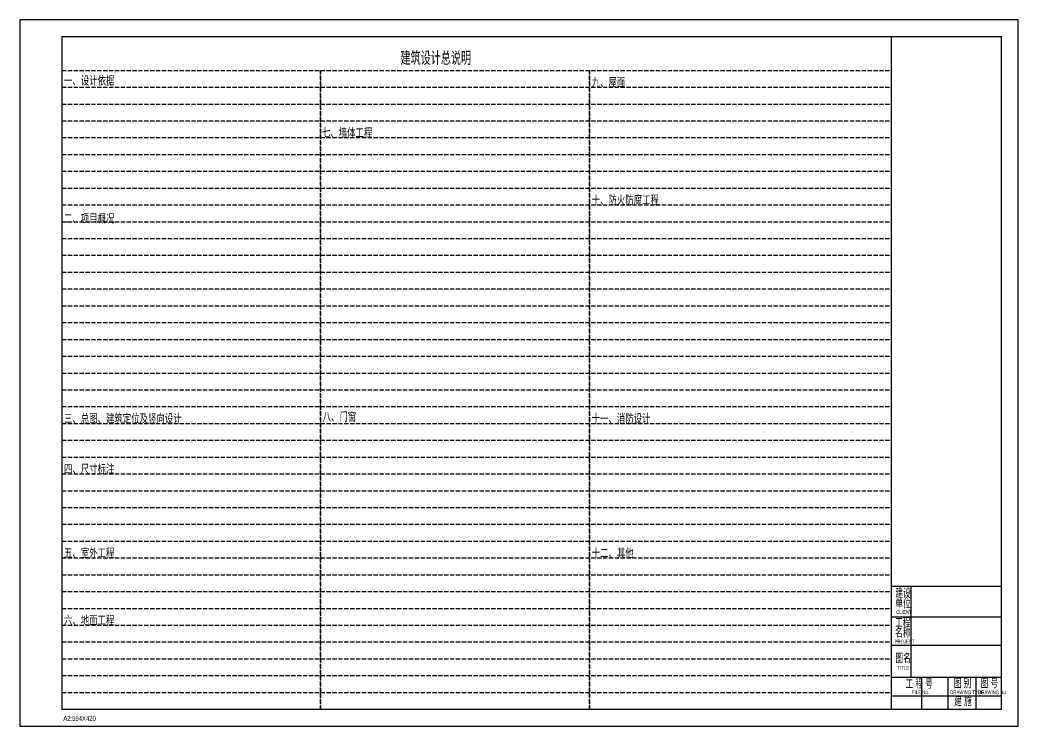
# Model space of a CAD drawing. Extents: x 41036 to 136639, y -66137 to 114692.
# Drawn here: x 41036 to 100436, y 72692 to 114692 of the extents above; entities that cross this region are included whole.
import ezdxf

# ---------------------------------------------------------------- set-up
doc = ezdxf.new("R2010")
doc.units = 0
doc.header["$LTSCALE"] = 1000
doc.header["$MEASUREMENT"] = 0
doc.linetypes.add('DASH', pattern=[0.35, 0.25, -0.1])
for name, color, linetype in [('PUB_HATCH', 8, 'Continuous'), ('PUB_TEXT', 7, 'Continuous'), ('图框(修改)', 2, 'Continuous'), ('图框(锁住)', 7, 'Continuous')]:
    doc.layers.add(name, color=color, linetype=linetype)
doc.layers.add('出图隐藏', color=7, linetype='Continuous', plot=False)
doc.styles.get("Standard").update_dxf_attribs({"font": 'gbenor.shx', "bigfont": 'gbcbig.shx'})
doc.styles.add('天和', font='天和字符.shx', dxfattribs={"width": 0.7, "bigfont": '天和汉字.shx'})
doc.styles.add('天和黑体', font='天和字符.shx', dxfattribs={"width": 0.7, "bigfont": '天和黑体.shx'})

# ---------------------------------------------------------------- blocks, each defined once
blk = doc.blocks.new('FDTERTER')
at = {"layer": '出图隐藏', "linetype": 'Continuous'}
blk.add_line((53642, 2888), (53642, 988), dxfattribs=at)
at = {"layer": '图框(锁住)', "color": 3, "linetype": 'Continuous'}
for p, q in [((59385, 41988), (-15, 41988)), ((-15, 41988), (-15, -12)), ((59385, -12), (59385, 41988)), ((53001, 8311), (53001, 2888)), ((51836, 6488), (58385, 6488)), ((51836, 4788), (58385, 4788)), ((55203, 2888), (55203, 988)), ((56864, 2888), (56864, 988)), ((51836, 1788), (58385, 1788)), ((51836, 988), (58385, 988)), ((-15, -12), (59385, -12))]:
    blk.add_line(p, q, dxfattribs=at)
at = {"layer": '图框(锁住)', "linetype": 'Continuous'}
for p, q in [((51836, 40988), (51836, 988)), ((51836, 8311), (58385, 8311)), ((51836, 2888), (58385, 2888))]:
    blk.add_line(p, q, dxfattribs=at)
at = {"layer": '图框(锁住)', "linetype": 'Continuous', "const_width": 80}
blk.add_lwpolyline([(58385, 39888), (58385, 40988), (2485, 40988), (2485, 988), (58385, 988)], close=True, dxfattribs=at)
at = {"layer": '图框(锁住)', "linetype": 'Continuous', "const_width": 35}
blk.add_lwpolyline([(51836, 988), (51836, 40988)], dxfattribs=at)
at = {"layer": '图框(修改)', "linetype": 'Continuous', "style": '天和', "width": 0.7}
blk.add_text('建 施', height=500, dxfattribs=at).set_placement((55582, 1179))
at = {"layer": '图框(锁住)', "color": 3, "linetype": 'Continuous', "width": 0.7}
for s, height, style, p in [('建设', 500, '天和', (52084, 7607)), ('单位', 500, '天和', (52084, 6980)), ('CLIENT', 220, '天和黑体', (52136, 6660)), ('工程', 500, '天和', (52070, 5859)), ('名称', 500, '天和', (52070, 5245)), ('PROJECT', 220, '天和黑体', (52036, 4901)), ('图名', 500, '天和', (52090, 3741)), ('TITLE', 220, '天和黑体', (52204, 3341)), ('工 程 号', 500, '天和', (52686, 2211)), ('图 别', 500, '天和', (55563, 2238)), ('图 号', 500, '天和', (57159, 2238)), ('FILE No.', 220, '天和黑体', (53068, 1883)), ('DRAWING TYPE', 220, '天和黑体', (55351, 1883)), ('DRAWING No.', 220, '天和黑体', (57016, 1883)), ('A2:594X420', 300, '天和', (2567, 292))]:
    blk.add_text(s, height=height, dxfattribs=dict(at, style=style)).set_placement(p)

msp = doc.modelspace()

# ---------------------------------------------------------------- linework, layer by layer
msp.add_line((43536.5, 72692.3), (91916.4, 72692.3))
at = {"layer": 'PUB_HATCH', "color": 250, "linetype": 'DASH'}
for p, q in [((43536.5, 111692.3), (92887.4, 111692.3)), ((58924, 111692.3), (58924, 73692.3)), ((58924, 73692.3), (58924, 111692.3)), ((74939.5, 111692.3), (74939.5, 73692.3)), ((74939.5, 73692.3), (74939.5, 111692.3)), ((43536.5, 110692.3), (92887.4, 110692.3)), ((43536.5, 109692.3), (92887.4, 109692.3)), ((43536.5, 108692.3), (92887.4, 108692.3)), ((43536.5, 107692.3), (92887.4, 107692.3)), ((43536.5, 106692.3), (92887.4, 106692.3)), ((43536.5, 105692.3), (92887.4, 105692.3)), ((43536.5, 104692.3), (92887.4, 104692.3)), ((43536.5, 103692.3), (92887.4, 103692.3)), ((43536.5, 102692.3), (92887.4, 102692.3)), ((43536.5, 101692.3), (92887.4, 101692.3)), ((43536.5, 100692.3), (92887.4, 100692.3)), ((43536.5, 99692.3), (92887.4, 99692.3)), ((43536.5, 98692.3), (92887.4, 98692.3)), ((43536.5, 97692.3), (92887.4, 97692.3)), ((43536.5, 96692.3), (92887.4, 96692.3)), ((43536.5, 95692.3), (92887.4, 95692.3)), ((43536.5, 94692.3), (92887.4, 94692.3)), ((43536.5, 93692.3), (92887.4, 93692.3)), ((43536.5, 92692.3), (92887.4, 92692.3)), ((43536.5, 91692.3), (92887.4, 91692.3)), ((43536.5, 90692.3), (92887.4, 90692.3)), ((43536.5, 89692.3), (92887.4, 89692.3)), ((43536.5, 88692.3), (92887.4, 88692.3)), ((43536.5, 87692.3), (92887.4, 87692.3)), ((43536.5, 86692.3), (92887.4, 86692.3)), ((43536.5, 85692.3), (92887.4, 85692.3)), ((43536.5, 84692.3), (92887.4, 84692.3)), ((43536.5, 83692.3), (92887.4, 83692.3)), ((43536.5, 82692.3), (92887.4, 82692.3)), ((43536.5, 81692.3), (92887.4, 81692.3)), ((43536.5, 80692.3), (92887.4, 80692.3)), ((43536.5, 79692.3), (92887.4, 79692.3)), ((43536.5, 78692.3), (92887.4, 78692.3)), ((43536.5, 77692.3), (92887.4, 77692.3)), ((43536.5, 76692.3), (92887.4, 76692.3)), ((43536.5, 75692.3), (92887.4, 75692.3)), ((43536.5, 74692.3), (92887.4, 74692.3))]:
    msp.add_line(p, q, dxfattribs=at)

# ---------------------------------------------------------------- block references
at = {"linetype": 'Continuous'}
msp.add_blockref('FDTERTER', (41051.8, 72704.8), dxfattribs=at)

# ---------------------------------------------------------------- texts
at = {"layer": 'PUB_TEXT', "color": 2}
for s, height, p in [('建筑设计总说明', 800, (63684.3, 112016.4)), ('一、设计依据', 500, (43656.3, 110792.4)), ('九、屋面', 500, (75062.5, 110692.3)), ('七、墙体工程', 500, (59008.6, 107692.3)), ('十、防火防腐工程', 500, (75062.5, 103692.3)), ('二、项目概况', 500, (43656.3, 102592.4)), ('三、总图、建筑定位及竖向设计', 500, (43656.3, 90692.3)), ('八、门窗', 500, (59047.1, 90792.4)), ('十一、消防设计', 500, (75062.5, 90692.3)), ('四、尺寸标注', 500, (43656.3, 87692.3)), ('五、室外工程', 500, (43656.3, 82692.3)), ('十二、其他', 500, (75062.5, 82692.3)), ('六、地面工程', 500, (43656.3, 78692.3))]:
    msp.add_text(s, height=height, dxfattribs=at).set_placement(p)

doc.saveas('drawing.dxf')
